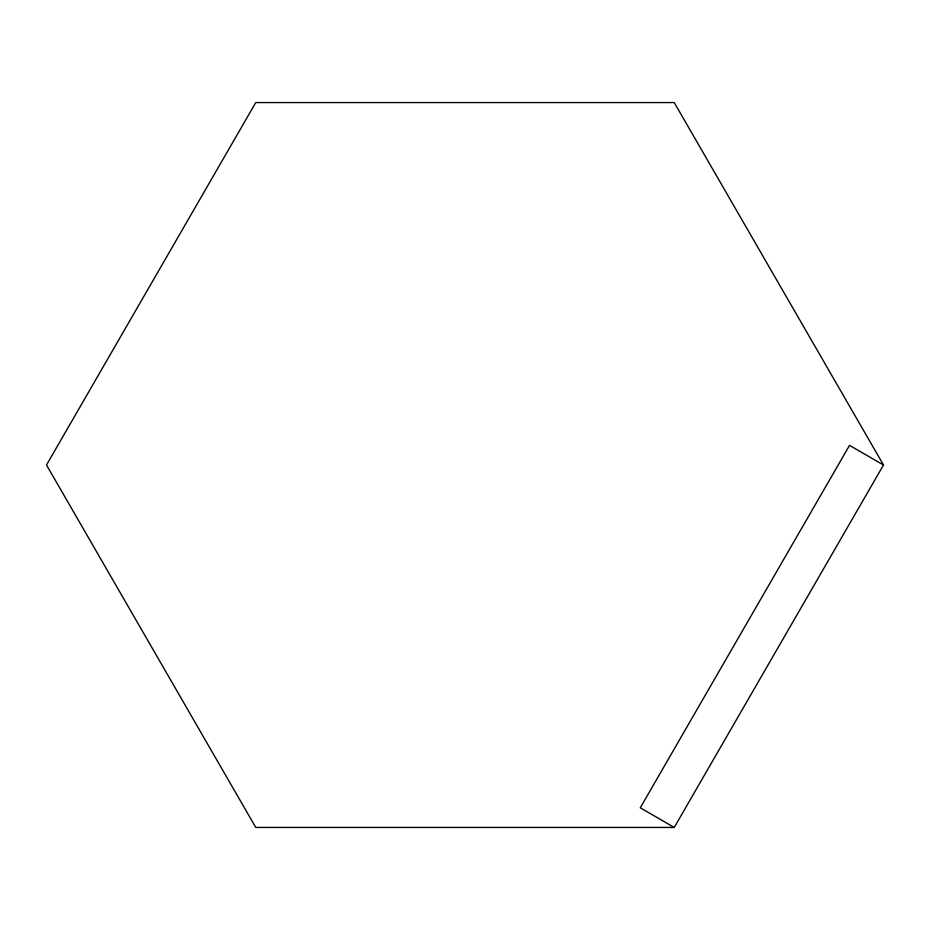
<?xml version="1.0" encoding="UTF-8"?>
<svg xmlns="http://www.w3.org/2000/svg" width="930" height="930" viewBox="0 0 930 930"><rect width="100%" height="100%" fill="white"/><g stroke="black" fill="none" stroke-linecap="round" stroke-linejoin="round"><path stroke-width="1.4" d="M674.25 827.433L883.5 465L674.25 102.567L255.75 102.567L46.5 465L255.75 827.433L674.25 827.433L640.27 807.81L849.52 445.389L883.5 465"/></g></svg>
